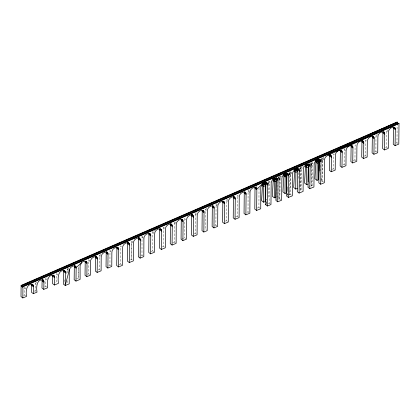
<?xml version="1.0" encoding="UTF-8"?>
<svg xmlns="http://www.w3.org/2000/svg" width="420" height="420" viewBox="0 0 420 420"><rect width="100%" height="100%" fill="white"/><g stroke="black" fill="none" stroke-linecap="round" stroke-linejoin="round"><path stroke-width="0.32" stroke-dasharray="2.1 1.58" d="M67.4 280.592L67.389 282.497L68.302 283.185M67.452 272.969L67.389 268.968L68.302 269.656M89.486 274.517L88.573 273.83L88.573 259.765L89.948 260.794M121.606 264.637L120.692 263.954L120.782 246.629M142.9 255.922L141.981 255.239L142.002 236.554L142.233 235.615L143.152 236.297M153.652 251.522L152.738 250.84L152.759 231.882L152.99 230.937L153.909 231.625M164.393 247.128L163.48 246.44L163.506 227.209M175.219 242.697L174.305 242.015L174.332 222.511M185.603 238.445L184.69 237.762L184.721 217.996L185.635 218.684M196.172 234.124L195.253 233.441L195.284 213.407L195.521 212.462L196.434 213.15M206.309 209.701L205.396 209.013L205.359 229.304L206.273 229.987M216.757 225.697L215.843 225.015L216.111 203.516M227.378 221.351L226.464 220.668L226.506 199.841L227.419 200.529M238.198 216.925L237.284 216.242L237.326 195.143L238.24 195.83M248.945 212.525L248.031 211.843L248.078 190.47L249.454 191.499M259.822 208.073L258.909 207.391L259.024 187.871M100.191 270.133L99.278 269.451L99.283 255.113L100.196 255.801M110.864 265.766L109.951 265.083L109.961 250.472L111.337 251.501M25.631 295.748L24.717 295.06L24.707 287.511M36.115 291.459L35.201 290.771L35.185 282.954L36.104 283.642M46.736 287.112L45.822 286.424L45.817 278.339L46.73 279.027M57.551 274.323L56.637 273.641L56.642 281.998L54.899 282.707M266.212 203.774L266.254 199.322M268.207 182.249L268.223 180.983M268.275 197.216L268.459 182.774L268.202 182.884M268.49 184.159L268.522 181.172M270.044 203.894L269.131 203.212L269.262 181.267L270.181 181.954M277.1 181.33L276.911 200.025L277.184 195.783M279.169 178.106L278.911 178.216L278.938 175.681M280.749 199.516L279.836 198.828L278.917 199.206L279.121 178.736M279.232 176.505L279.2 179.487L278.901 179.261L279.158 179.151M279.463 179.387L279.473 178.343L278.512 177.608L278.281 178.484L279.463 179.387L279.116 179.167M279.836 198.828L280.203 175.675L279.972 176.615L280.885 177.303M287.595 195.017L287.627 191.835M289.621 170.924L289.585 174.505L289.884 174.731L289.91 171.749M289.07 175.088L290.147 174.631L290.157 173.586L289.191 172.851M291.428 195.143L290.514 194.46L290.651 171.974L290.887 171.034L291.8 171.722M298.457 178.369L298.52 171.916M299.775 186.758L299.849 179.65M300.589 168.698L300.337 168.809L300.358 166.903M300.652 167.092L300.625 170.079L299.733 169.402M300.983 169.659L300.851 182.574L300.332 190.439L301.25 190.066L301.628 166.367L302.542 167.055M309.225 181.624L309.173 186.821L308.569 186.359M309.839 165.134L309.86 163.233M311.199 162.944L311.178 186.002L312.097 185.624L313.016 186.312M311.504 162.535L311.472 165.485L310.585 164.808M310.784 163.601L311.75 164.335L311.74 165.386L310.643 165.847M312.097 185.624L312.244 162.598L313.619 163.622M319.72 172.368L319.804 164.094M320.124 174.667L320.229 164.519M321.631 159.721L321.652 157.82M323.458 182.038L322.544 181.351L321.625 181.729L321.678 176.621M321.825 161.952L321.951 158.009M321.232 159.112L322.193 159.847L322.182 160.897L321.841 160.676M322.282 160.487L322.145 173.859L321.625 181.729M322.544 181.351L322.691 158.056M334.294 169.433L333.38 168.751L333.527 154.208L334.441 154.891M345.041 165.039L344.122 164.351L344.195 148.717L345.566 149.746M355.861 160.608L354.947 159.925L355.1 144.837L356.013 145.52M366.245 156.361L365.332 155.673L365.411 139.498L366.324 140.185M376.814 152.035L375.895 151.352L375.979 134.909L376.892 135.592M387.397 147.703L386.479 147.021L386.563 130.31L387.476 130.998M397.877 143.414L396.963 142.732L397.142 124.635M278.313 178.49L278.465 175.959M310.7 162.561L310.627 163.784L311.483 164.441M266.243 203.8L266.516 199.558M287.627 195.048L287.705 193.835M278.917 199.206L279.437 191.336L279.562 179.067L278.534 178.285M311.178 186.002L311.703 178.133L311.834 165.065L310.805 164.278L310.8 164.714L311.703 165.401L310.553 164.477M64.05 281.652L64.538 279.794M66.16 273.599L67.62 268.028M299.702 169.071L299.933 168.194L300.899 168.934L300.888 169.979L300.578 169.743L300.332 190.439L299.744 189.992M256.006 186.638L257.003 185.803M268.406 183.834L268.758 184.054L268.459 182.774M320.581 160.534L322.193 159.847M289.081 174.043L290.157 173.586M310.674 164.797L311.75 164.335M23.651 295.491L24.717 295.06M34.136 291.207L35.196 290.771M44.72 286.876L45.822 286.424M331.669 169.449L333.38 168.751M342.988 164.819L344.122 164.351M353.209 160.634L354.947 159.925M364.124 156.166L365.332 155.673M374.813 151.793L375.895 151.352M385.392 147.467L386.479 147.021M395.897 143.167L396.963 142.732M76.503 278.764L78.262 278.045L79.18 278.733M87.386 274.312L88.567 273.83M98.149 269.908L99.272 269.451M108.833 265.534L109.951 265.078M118.986 264.647L120.687 263.949M130.368 259.99L131.539 259.513L132.909 260.542M140.931 255.67L141.981 255.239M151.027 251.538L152.738 250.834M162.341 246.908L163.48 246.44M172.562 242.723L174.3 242.009M181.671 238.996L184.69 237.762M194.166 233.882L195.253 233.436M214.778 225.446L215.838 225.015M225.362 221.12L226.464 220.668M235.547 216.951L237.279 216.237M246.892 212.305L248.031 211.843M257.145 208.11L258.909 207.391M268.207 203.584L269.131 203.207M290.509 194.46L289.595 194.833L289.002 194.387M286.986 195.195L288.498 194.586M387.256 129.712L388.169 130.399M386.642 131.135L387.555 131.817M376.667 134.311L377.585 134.999M376.058 135.734L376.971 136.416M365.489 140.322L366.403 141.01M344.274 149.541L345.644 150.565M322.922 157.117L323.841 157.804M322.691 158.056L324.062 159.085M322.77 158.881L324.14 159.91M312.322 163.422L313.236 164.105M302.153 165.396L303.524 166.425M301.392 167.312L302.311 167.995M301.471 168.131L302.389 168.819M290.651 171.98L292.026 173.003M290.729 172.798L292.105 173.828M280.665 176.017L281.579 176.704M280.051 177.44L280.964 178.127M269.346 182.091L270.26 182.774M248.315 189.53L249.228 190.218M248.157 191.294L249.527 192.323M237.405 195.967L238.319 196.649M226.742 198.902L227.656 199.589M226.585 200.666L227.498 201.353M216.568 203.863L217.487 204.545M215.88 204.461L216.793 205.144M215.959 205.286L216.872 205.968M206.089 208.415L207.002 209.102M205.475 209.837L206.388 210.525M195.29 213.407L196.203 214.09M195.368 214.232L196.282 214.914M184.8 218.82L185.714 219.503M175.025 221.912L175.938 222.595M174.332 222.511L175.245 223.193M174.41 223.335L175.324 224.018M163.506 227.215L164.419 227.897M163.585 228.039L164.498 228.722M153.977 230.307L154.891 230.995M152.765 231.882L153.678 232.565M152.838 232.706L153.757 233.389M142.002 236.554L143.372 237.584M142.081 237.379L143.451 238.403M132.93 242.12L131.555 241.096L131.539 259.513L131.633 241.915L133.004 242.944M121.621 246.493L120.708 245.81L120.787 246.629L121.7 247.317M110.045 251.297L110.959 251.979M99.976 254.515L100.889 255.197M99.361 255.938L100.275 256.62M88.657 260.589L89.57 261.272M68.082 268.37L68.995 269.057M67.468 269.792L68.381 270.475M56.716 274.465L57.629 275.147M46.51 277.741L47.423 278.429M45.896 279.163L46.809 279.846M35.884 282.361L36.797 283.043M35.27 283.784L36.183 284.466M24.707 287.511L25.62 288.199M24.785 288.335L25.699 289.018M299.78 168.383L300.337 168.809M289.039 173.035L289.847 173.35L289.595 194.833L290.115 186.968L290.241 174.31L289.217 173.528M288.96 173.728L290.147 174.631M278.355 177.791L278.911 178.216M278.318 177.928L278.46 178.395M78.33 267.01L78.262 278.045L78.335 267.015"/><path stroke-width="0.63" d="M63.483 271.519L63.404 284.13L65.231 285.495L69.216 283.868L69.295 271.163C68.933 268.154 72.523 265.025 75.432 266.049L76.162 267.325L75.983 281.096L80.094 279.416L80.094 265.613L81.622 262.778M52.663 276.224L52.589 283.657L54.416 285.022L58.469 283.369C57.74 279.064 57.614 269.262 64.68 270.721L65.404 271.992L65.231 285.495L69.452 269.399M262.311 184.28L260.788 187.115L260.736 208.761L256.625 210.441L256.851 188.827L256.127 187.556C253.213 186.527 249.622 189.656 249.984 192.665L249.863 213.213L245.879 214.841L246.099 193.499L245.369 192.224C242.461 191.2 238.87 194.329 239.232 197.337L239.111 217.607L235.058 219.266L235.279 198.198L234.549 196.928C231.641 195.899 228.049 199.028 228.412 202.036L228.296 222.038L224.438 223.613L224.648 202.813L223.923 201.542C221.015 200.519 217.423 203.648 217.786 206.651L217.67 226.385L213.953 227.903L214.168 207.37L213.439 206.099C210.53 205.07 206.939 208.199 207.302 211.208L207.191 230.674L203.847 232.04L204.057 211.759L203.333 210.488C200.419 209.459 196.833 212.588 197.195 215.597L197.085 234.806L193.284 236.36L193.489 216.353L192.764 215.077C189.856 214.053 186.265 217.182 186.627 220.19L186.517 239.132L182.9 240.613L183.104 220.862L182.375 219.592C179.466 218.568 175.875 221.692 176.237 224.7L176.132 243.38L172.074 245.044L172.274 225.566L171.549 224.296C168.641 223.267 165.049 226.396 165.412 229.404L165.307 247.81L161.333 249.438L161.532 230.234L160.808 228.963C157.894 227.934 154.303 231.063 154.67 234.071L154.565 252.205L150.575 253.838L150.77 234.911L150.045 233.636C147.137 232.612 143.546 235.741 143.908 238.749L143.813 256.609L140.133 258.111L140.327 239.447L139.603 238.177C136.689 237.148 133.098 240.277 133.46 243.285L133.366 260.883L129.286 262.553L129.476 244.162L128.751 242.891C125.837 241.862 122.246 244.991 122.614 248L122.519 265.319L118.545 266.947L118.734 248.829L118.01 247.553C115.096 246.53 111.505 249.659 111.872 252.667L111.778 266.448L107.867 268.049L108.05 253.465L107.326 252.194C104.417 251.171 100.826 254.299 101.189 257.308L101.105 270.821L97.162 272.433L97.346 258.116L96.621 256.846C93.707 255.822 90.116 258.951 90.484 261.954L90.4 275.2L86.856 276.649L87.04 262.595L86.315 261.324C82.037 260.075 79.422 265.671 76.162 267.325L74.335 265.954L74.156 279.731L75.983 281.096M87.04 262.595L85.213 261.23L85.034 275.279L86.856 276.649M118.734 248.829L116.907 247.459L116.718 265.577L118.545 266.947M129.476 244.162L127.648 242.792L127.46 261.182L129.286 262.553M140.327 239.447L138.5 238.077L138.306 256.746L140.133 258.111M150.77 234.911L148.942 233.541L148.748 252.472L150.575 253.838M161.532 230.234L159.705 228.869L159.506 248.068L161.333 249.438M172.274 225.566L170.447 224.201L170.247 243.673L172.074 245.044M183.104 220.862L181.272 219.497L181.072 239.243L182.9 240.613M191.447 214.237L191.457 234.995L193.284 236.36M204.057 211.759L202.23 210.394L202.02 230.669L203.847 232.04M214.168 207.37L212.336 206L212.126 226.538L213.953 227.903M235.279 198.198L233.447 196.828L233.231 217.901L235.058 219.266M246.099 193.499L244.267 192.129L244.046 213.47L245.879 214.841M395.078 145.619L395.336 128.667L393.503 127.297L393.246 144.249L395.078 145.619L398.79 144.102L399 123.422L328.02 155.232C326.167 156.13 324.235 158.02 324.597 160.251L324.371 182.721L320.691 184.228L321.017 160.949L320.292 159.679C317.378 158.655 313.787 161.779 314.155 164.787L313.929 186.995L309.844 188.669L310.165 165.664L309.44 164.393C306.526 163.364 302.935 166.493 303.303 169.502L303.082 191.436L299.108 193.064L299.423 170.331L298.699 169.06C295.785 168.032 292.194 171.16 292.562 174.169L292.341 195.83L288.43 197.431L288.745 174.972L288.015 173.702C285.106 172.672 281.516 175.802 281.878 178.81L281.663 200.198L277.725 201.81L278.035 179.624L277.31 178.353C274.397 177.324 270.811 180.453 271.173 183.461L270.958 204.582L267.419 206.026L267.729 184.102L267.005 182.831C262.726 181.582 260.111 187.178 256.851 188.827L255.019 187.457L254.798 209.071L256.625 210.441M95.513 256.746L95.335 271.063L97.162 272.433M106.223 252.095L106.04 266.684L107.867 268.049M398.291 123.564L397.441 122.929L397.168 122.052L21.11 285.416L21 296.578L22.832 297.948L26.544 296.431C25.646 292.173 26.124 283.143 32.75 284.592L33.474 285.863L33.311 293.659L37.028 292.142C36.178 287.868 36.461 278.586 43.234 280.04L43.958 281.311L43.79 289.375L47.649 287.794C46.862 283.505 46.94 273.966 53.86 275.42L54.584 276.696L54.416 285.022M22.664 286.577L22.943 286.786L399 123.422L398.722 123.212L22.664 286.577L22.659 287.248L21.383 286.298L21.11 285.416M22.832 297.948L22.943 286.786M33.474 285.863L31.652 284.498L31.484 292.294L33.311 293.659M43.958 281.311L42.131 279.946L41.963 288.005L43.79 289.375M263.582 202.209L263.76 184.601L265.346 183.934L265.167 201.584L263.582 202.209L261.608 200.655L262.605 183.703M263.513 184.784L262.343 183.876L263.513 184.784L265.755 183.85M267.419 206.026L265.592 204.661L265.897 182.732L267.729 184.102M274.286 197.831L274.47 179.933L276.056 179.267L275.877 197.206L274.286 197.831L272.302 196.261L273.315 179.035M274.223 180.117L273.053 179.209L274.223 180.117L275.903 179.413M278.035 179.624L276.208 178.253L275.898 200.44L277.725 201.81M284.965 193.457L285.154 175.177L286.739 174.51L286.55 192.838L284.965 193.457L282.959 191.877L283.999 174.279M284.907 175.361L283.736 174.452L284.907 175.361L287.144 174.426M288.745 174.972L286.913 173.602L286.598 196.061L288.43 197.431M287.023 191.373L287.07 186.916M297.292 188.444L295.706 189.063L293.685 187.472L294.74 169.622M299.423 170.331L297.596 168.961L297.496 169.859L295.649 170.709L294.698 169.722M295.706 189.063L295.895 170.52L295.16 169.948M308.138 184.002L306.553 184.627L304.521 183.026L305.592 165.028M306.495 166.11L305.324 165.202L306.495 166.11L308.737 165.175M306.553 184.627L306.742 165.926L308.327 165.265L308.159 182.044M310.165 165.664L308.338 164.293L308.018 187.299L309.844 188.669M316.087 160.582L317.189 161.438L318.775 160.776L318.586 179.728L317 180.353L314.958 178.747L316.034 160.54M316.943 161.627L315.772 160.713L316.943 161.627L319.184 160.687M317 180.353L317.189 161.438M321.017 160.949L319.184 159.579L318.864 182.858L320.691 184.228M319.132 170.63L319.231 160.561M331.223 171.754L331.464 156.413L329.632 155.043L329.39 170.384L331.223 171.754L335.213 170.121L335.36 155.578C334.992 152.57 338.583 149.441 341.497 150.465L342.221 151.741L341.975 167.349L345.954 165.722L346.101 150.911C345.739 147.903 349.33 144.774 352.238 145.798L352.968 147.073L352.716 162.955L356.774 161.296L356.927 146.207C356.564 143.199 360.155 140.07 363.069 141.099L363.794 142.37L363.542 158.524L367.164 157.043L367.316 141.692C366.954 138.684 370.545 135.555 373.454 136.584L374.183 137.855L373.926 154.277L377.727 152.722L377.885 137.104C377.522 134.095 381.113 130.966 384.022 131.99L384.746 133.266L384.494 149.951L388.311 148.391L388.474 132.505C388.106 129.496 391.697 126.367 394.611 127.391L395.336 128.667M342.221 151.741L340.389 150.371L340.147 165.979L341.975 167.349M352.968 147.073L351.136 145.703L350.889 161.584L352.716 162.955M363.794 142.37L361.961 140.999L361.715 157.153L363.542 158.524M374.183 137.855L372.351 136.484L372.099 152.906L373.926 154.277M384.746 133.266L382.919 131.896L382.662 148.58L384.494 149.951M397.157 123.344L397.168 122.052L372.713 133.009M319.226 161.086L319.394 160.697M224.648 202.813L222.821 201.448L222.605 222.248L224.438 223.613M222.821 201.448L222.726 202.346L224.553 203.71M265.65 183.188L265.419 184.065L265.713 184.202M287.044 173.765L286.813 174.641L287.107 174.778L285.437 174.557L285.012 175.082L284.245 174.447L284.77 173.765L286.823 173.497M319.079 160.03L318.848 160.907L319.379 161.007M276.344 178.747L274.087 178.521M297.769 169.339L295.512 169.113L294.987 169.79L295.754 170.425L297.754 169.57M319.252 159.301L317.772 159.925L319.158 160.094L319.321 161.102L318.26 160.739L317.473 160.823L317.048 161.343L316.286 160.708L316.806 160.03L319.405 159.679M265.976 182.842L263.377 183.188L262.857 183.871L263.618 184.506L264.043 183.986L264.831 183.897L265.892 184.259L265.634 183.414L266.086 182.642M319.058 160.251L319.515 159.479M273.567 179.203L274.328 179.839L274.754 179.319L275.541 179.23M297.166 169.491L295.754 170.425L294.987 169.79M308.411 164.252L306.364 164.514L305.839 165.197L306.6 165.832L308.012 164.897M339.402 147.94L345.954 145.005M347.146 144.47L348.332 143.934M350.049 143.167L352.506 142.065M367.348 135.418L368.582 134.862M21.394 285.626L397.451 122.262M21.383 286.298L397.441 122.929M317.3 159.821L318.286 159.406M297.46 168.593L296.473 169.008L298.106 168.761M308.312 164L307.325 164.414L308.611 164.74M286.718 173.245L285.731 173.659L287.023 173.985M263.87 182.984L264.857 182.569M276.533 177.797L275.053 178.416L276.685 178.174M265.823 182.464L264.343 183.083L265.629 183.414M317.074 161.311L318.554 160.692L317.048 161.343M306.6 165.832L308.107 165.181M285.012 175.082L286.519 174.426M274.355 179.807L275.835 179.183M274.328 179.839L275.809 179.214M263.644 184.475L265.125 183.855M263.618 184.506L265.592 183.677M273.053 179.209L273.368 179.072M262.343 183.876L263.392 184.312M316.948 161.38L318.623 160.676M306.5 165.869L308.18 165.165M295.649 170.462L297.329 169.759M284.907 175.114L286.587 174.416M274.229 179.87L275.903 179.172M263.519 184.537L265.193 183.839M318.759 162.535L317.173 163.196L316.019 162.298M308.312 167.024L306.726 167.685L305.571 166.787M297.46 171.617L295.874 172.279L294.725 171.381M286.718 176.269L285.133 176.93L283.983 176.038M276.04 181.025L274.454 181.692L273.299 180.794M265.33 185.692L263.744 186.359L262.589 185.462M265.587 204.656L266.201 204.409M328.02 155.232L329.049 154.912L330.74 155.143L331.464 156.413M307.025 165.312L308.7 165.527M296.179 169.906L296.966 169.822M393.745 126.892L395.12 127.922M393.409 128.195L395.241 129.565M383.618 131.833L384.531 132.52M382.825 132.793L384.652 134.164M373.049 136.427L373.963 137.109M372.256 137.382L374.084 138.752M362.15 140.411L363.069 141.099M362.203 140.595L363.578 141.624M361.867 141.897L363.694 143.267M351.834 145.64L352.748 146.328M351.041 146.601L352.868 147.971M341.093 150.308L342.006 150.995M340.294 151.268L342.127 152.639M329.873 154.639L331.244 155.668M329.537 155.941L331.364 157.311M319.882 159.521L320.801 160.204M319.09 160.482L320.922 161.847M308.574 163.895L309.95 164.918M308.238 165.191L310.07 166.561M297.832 168.556L299.208 169.585M299.329 171.229L297.496 169.859L297.276 191.693L299.108 193.064M287.154 173.197L288.524 174.227M286.818 174.5L288.645 175.87M276.449 177.849L277.82 178.878M276.113 179.151L277.94 180.521M266.138 182.327L267.514 183.356M265.802 183.629L267.635 185M255.26 187.052L256.636 188.081M254.924 188.354L256.751 189.725M244.508 191.725L245.879 192.754M244.172 193.027L245.999 194.397M233.688 196.423L235.058 197.453M233.352 197.726L235.179 199.096M223.062 201.043L224.432 202.067M212.578 205.595L213.948 206.624M212.242 206.897L214.069 208.268M202.928 210.331L203.842 211.013M202.136 211.291L203.963 212.657M191.851 214.394L192.764 215.077M191.903 214.578L193.274 215.607M191.662 214.982L193.489 216.353M191.567 215.88L193.394 217.25M181.514 219.093L182.884 220.117M181.178 220.395L183.005 221.76M170.636 223.613L171.549 224.296M170.688 223.797L172.058 224.821M170.352 225.099L172.179 226.464M160.403 228.805L161.317 229.488M159.605 229.766L161.438 231.131M149.641 233.478L150.554 234.161M148.848 234.439L150.675 235.809M138.689 237.489L139.603 238.177M138.737 237.673L140.107 238.702M138.401 238.975L140.228 240.345M127.89 242.387L129.26 243.416M127.554 243.689L129.381 245.059M117.148 247.054L118.519 248.084M116.812 248.357L118.639 249.727M106.465 251.696L107.835 252.719M106.223 252.1L108.05 253.465M106.129 252.998L107.956 254.368M95.76 256.347L97.13 257.371M95.519 256.751L97.346 258.116M95.424 257.649L97.251 259.014M85.906 261.166L86.819 261.849M85.113 262.127L86.94 263.492M74.571 265.55L75.941 266.574M74.235 266.852L76.062 268.223M63.819 270.223L65.189 271.246M65.404 271.992L63.578 270.627L63.483 271.525L65.31 272.89M52.999 274.921L54.369 275.951M54.584 276.696L52.757 275.326L52.663 276.224L54.49 277.594M42.32 279.358L43.234 280.04M42.373 279.542L43.743 280.565M42.037 280.844L43.864 282.209M31.889 284.093L33.259 285.117M31.553 285.395L33.38 286.766M284.245 174.442L285.038 175.051M294.478 169.796L295.649 170.709"/></g></svg>
